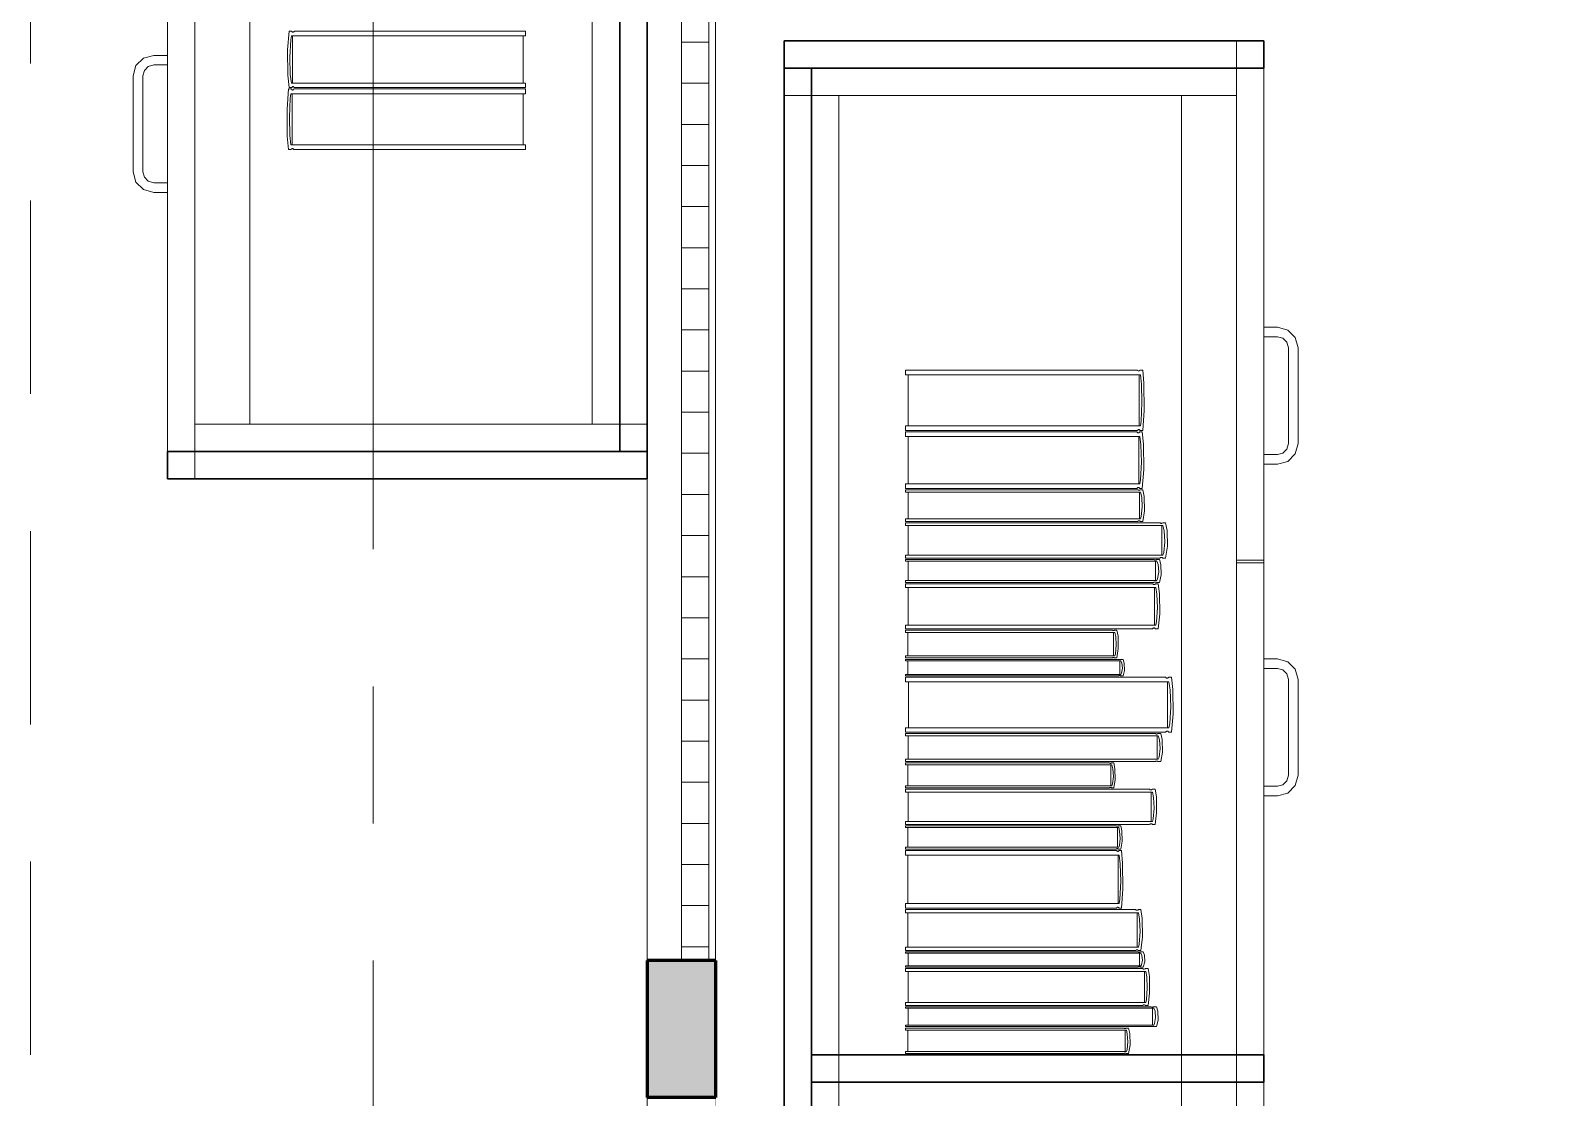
# Model space of a CAD drawing. Header units: inches. Extents: x -38 to 5698, y -33 to 92.
# Drawn here: x 129.57 to 130.682, y 12.25 to 13.029 of the extents above; entities that cross this region are included whole.
import ezdxf

# ---------------------------------------------------------------- set-up
doc = ezdxf.new("R2010")
doc.units = ezdxf.units.IN
doc.header["$MEASUREMENT"] = 0
doc.set_wipeout_variables(frame=1)
for name, pattern in [('Hidden Line', [0.195611, 0.141111, -0.0545]), ('Punto & Raya', [0.65, 0.5, -0.075, 0, -0.075]), ('Wipeout_Contour', [1, 0, -1])]:
    doc.linetypes.add(name, pattern=pattern)
for name, color, linetype in [('02 _ ARQ _ ALB _ Ejes Generales', 7, 'Continuous'), ('02 _ ARQ _ ZON _ Espacio.3D', 7, 'Continuous'), ('08 _ STR _ EXT _ 09 Vigas', 7, 'Continuous'), ('Acabado - Muros', 7, 'Continuous'), ('Interior - Mobiliario', 7, 'Continuous')]:
    doc.layers.add(name, color=color, linetype=linetype)

msp = doc.modelspace()

# ---------------------------------------------------------------- linework, layer by layer
at = {"layer": '02 _ ARQ _ ZON _ Espacio.3D', "color": 254, "linetype": 'Continuous', "lineweight": 0, "flags": 128}
msp.add_lwpolyline([(122.62, 8.1), (123.07, 8.1), (123.07, 7.7), (124.5795, 7.6999), (124.5795, 7.2), (129.37, 7.2), (129.37, 7.7), (129.57, 7.7), (129.57, 8.1), (130.07, 8.1), (130.07, 16.5), (129.57, 16.5), (129.57, 17.35), (129.37, 17.35), (123.27, 17.35), (123.07, 17.35), (123.07, 16.5), (122.62, 16.5)], close=True, dxfattribs=at)
msp.add_lwpolyline([(135.97, 17.35), (130.07, 17.35), (130.07, 16.9), (130.07, 7.7), (130.27, 7.7), (130.27, 7.2), (129.77, 7.2), (129.77, 3.7271), (130.6199, 3.7271), (130.6224, 4.6516), (130.7699, 4.6516), (130.7699, 4.2489), (135.8699, 4.2489)], dxfattribs=at)
at = {"layer": '08 _ STR _ EXT _ 09 Vigas', "color": 251, "linetype": 'Hidden Line', "lineweight": 13}
msp.add_line((129.57, 7.7), (129.57, 16.9), dxfattribs=at)
at = {"layer": 'Interior - Mobiliario', "color": 175, "linetype": 'Continuous', "lineweight": 13}
for p, q in [((129.69, 12.7214), (129.69, 14.1814)), ((130, 14.1814), (130, 12.7214)), ((129.69, 12.7414), (129.69, 14.1614)), ((129.73, 14.1614), (129.73, 12.7414)), ((129.98, 12.7414), (129.98, 14.1614)), ((129.7575, 13.0143), (129.7587, 13.028)), ((129.7587, 13.028), (129.7606, 13.028)), ((129.7604, 13.0247), (129.7599, 13.0216)), ((129.9313, 13.0247), (129.7604, 13.0247)), ((129.7606, 13.028), (129.7607, 13.0278)), ((129.7607, 13.0278), (129.7609, 13.0276)), ((129.7609, 13.0276), (129.7612, 13.0274)), ((129.7612, 13.0274), (129.7614, 13.0273)), ((129.7613, 12.9902), (129.7613, 13.0247)), ((129.7614, 13.0273), (129.7617, 13.0274)), ((129.7617, 13.0274), (129.7619, 13.0275)), ((129.7619, 13.0275), (129.7622, 13.0276)), ((129.7622, 13.0276), (129.7624, 13.0279)), ((129.7624, 13.0279), (129.7625, 13.028)), ((129.7625, 13.028), (129.9313, 13.028)), ((129.9296, 13.0247), (129.9296, 12.9902)), ((129.9313, 13.028), (129.9313, 13.0247)), ((129.7578, 12.9959), (129.7575, 13.0143)), ((129.7599, 13.0216), (129.7592, 13.009)), ((129.647, 13.0029), (129.645, 12.9954)), ((129.6525, 13.0084), (129.647, 13.0029)), ((129.66, 13.0104), (129.6525, 13.0084)), ((129.6531, 12.9994), (129.656, 13.0023)), ((129.656, 13.0023), (129.66, 13.0034)), ((129.67, 13.0104), (129.66, 13.0104)), ((129.66, 13.0034), (129.67, 13.0034)), ((129.67, 13.0034), (129.67, 13.0104)), ((129.7592, 13.009), (129.7596, 12.9963)), ((130.14, 13.0011), (130.45, 13.0011)), ((130.14, 11.5411), (130.14, 13.0011)), ((130.45, 13.0011), (130.45, 11.5411)), ((129.645, 12.9954), (129.645, 12.9254)), ((129.652, 12.9954), (129.6531, 12.9994)), ((129.652, 12.9254), (129.652, 12.9954)), ((129.7587, 12.9869), (129.7578, 12.9959)), ((129.7596, 12.9963), (129.7604, 12.9902)), ((129.7604, 12.9902), (129.9313, 12.9902)), ((129.9313, 12.9902), (129.9313, 12.9869)), ((129.7572, 12.9711), (129.7584, 12.9859)), ((129.7584, 12.9859), (129.7602, 12.9859)), ((129.7606, 12.9869), (129.7587, 12.9869)), ((129.7596, 12.979), (129.7589, 12.9654)), ((129.7601, 12.9823), (129.7596, 12.979)), ((129.9313, 12.9823), (129.7601, 12.9823)), ((129.7602, 12.9859), (129.7604, 12.9856)), ((129.7604, 12.9856), (129.7606, 12.9854)), ((129.7607, 12.987), (129.7606, 12.9869)), ((129.7606, 12.9854), (129.7608, 12.9852)), ((129.7609, 12.9873), (129.7607, 12.987)), ((129.7608, 12.9852), (129.7611, 12.9851)), ((129.7611, 12.9875), (129.7609, 12.9873)), ((129.761, 12.9452), (129.761, 12.9823)), ((129.7614, 12.9876), (129.7611, 12.9875)), ((129.7611, 12.9851), (129.7614, 12.9851)), ((129.7616, 12.9876), (129.7614, 12.9876)), ((129.7614, 12.9851), (129.7616, 12.9853)), ((129.7619, 12.9875), (129.7616, 12.9876)), ((129.7616, 12.9853), (129.7618, 12.9854)), ((129.7618, 12.9854), (129.7621, 12.9857)), ((129.7621, 12.9873), (129.7619, 12.9875)), ((129.7624, 12.9871), (129.7621, 12.9873)), ((129.7621, 12.9857), (129.7622, 12.9859)), ((129.7622, 12.9859), (129.9313, 12.9859)), ((129.7625, 12.9869), (129.7624, 12.9871)), ((129.9313, 12.9869), (129.7625, 12.9869)), ((129.9296, 12.9823), (129.9296, 12.9452)), ((129.9313, 12.9859), (129.9313, 12.9823)), ((130.16, 12.9811), (130.41, 12.9811)), ((130.41, 12.9811), (130.45, 12.9811)), ((129.7574, 12.9514), (129.7572, 12.9711)), ((129.7589, 12.9654), (129.7593, 12.9518)), ((129.7584, 12.9417), (129.7574, 12.9514)), ((129.7593, 12.9518), (129.7601, 12.9452)), ((129.7602, 12.9417), (129.7584, 12.9417)), ((129.7601, 12.9452), (129.9313, 12.9452)), ((129.7603, 12.9419), (129.7602, 12.9417)), ((129.7606, 12.9421), (129.7603, 12.9419)), ((129.7608, 12.9423), (129.7606, 12.9421)), ((129.761, 12.9424), (129.7608, 12.9423)), ((129.7613, 12.9424), (129.761, 12.9424)), ((129.7615, 12.9424), (129.7613, 12.9424)), ((129.7618, 12.9422), (129.7615, 12.9424)), ((129.762, 12.9419), (129.7618, 12.9422)), ((129.7622, 12.9417), (129.762, 12.9419)), ((129.9313, 12.9417), (129.7622, 12.9417)), ((129.9313, 12.9452), (129.9313, 12.9417)), ((129.645, 12.9254), (129.647, 12.9179)), ((129.6531, 12.9214), (129.652, 12.9254)), ((129.647, 12.9179), (129.6525, 12.9124)), ((129.6525, 12.9124), (129.66, 12.9104)), ((129.656, 12.9185), (129.6531, 12.9214)), ((129.66, 12.9174), (129.656, 12.9185)), ((129.67, 12.9174), (129.66, 12.9174)), ((129.67, 12.9104), (129.67, 12.9174)), ((129.66, 12.9104), (129.67, 12.9104)), ((130.48, 12.8121), (130.47, 12.8121)), ((130.47, 12.8121), (130.47, 12.8051)), ((130.4875, 12.81), (130.48, 12.8121)), ((130.47, 12.8051), (130.48, 12.8051)), ((130.48, 12.8051), (130.484, 12.804)), ((130.484, 12.804), (130.4869, 12.8011)), ((130.4869, 12.8011), (130.488, 12.7971)), ((130.493, 12.8046), (130.4875, 12.81)), ((130.495, 12.7971), (130.493, 12.8046)), ((130.488, 12.7971), (130.488, 12.7271)), ((130.495, 12.7271), (130.495, 12.7971)), ((130.2086, 12.7772), (130.2086, 12.7808)), ((130.2086, 12.7808), (130.3778, 12.7808)), ((130.3778, 12.7808), (130.3779, 12.7805)), ((130.3779, 12.7805), (130.3782, 12.7803)), ((130.3782, 12.7803), (130.3784, 12.7801)), ((130.3784, 12.7801), (130.3787, 12.78)), ((130.3787, 12.78), (130.3789, 12.7801)), ((130.3789, 12.7801), (130.3792, 12.7802)), ((130.3792, 12.7802), (130.3794, 12.7803)), ((130.3794, 12.7803), (130.3796, 12.7806)), ((130.3796, 12.7806), (130.3797, 12.7808)), ((130.3797, 12.7808), (130.3816, 12.7808)), ((130.3816, 12.7808), (130.3825, 12.7711)), ((130.3799, 12.7772), (130.2086, 12.7772)), ((130.2104, 12.7401), (130.2104, 12.7772)), ((130.379, 12.7772), (130.379, 12.7401)), ((130.3807, 12.7706), (130.3799, 12.7772)), ((130.3811, 12.757), (130.3807, 12.7706)), ((130.3825, 12.7711), (130.3828, 12.7513)), ((130.3804, 12.7435), (130.3811, 12.757)), ((130.3828, 12.7513), (130.3816, 12.7366)), ((129.73, 12.7414), (129.69, 12.7414)), ((129.98, 12.7414), (129.73, 12.7414)), ((130.2086, 12.7366), (130.2086, 12.7401)), ((130.2086, 12.7401), (130.3799, 12.7401)), ((130.3778, 12.7366), (130.2086, 12.7366)), ((130.2086, 12.7323), (130.2086, 12.7356)), ((130.2086, 12.7356), (130.3775, 12.7356)), ((130.3775, 12.7356), (130.3776, 12.7354)), ((130.3776, 12.7354), (130.3778, 12.7351)), ((130.3779, 12.7368), (130.3778, 12.7366)), ((130.3778, 12.7351), (130.3781, 12.735)), ((130.3781, 12.737), (130.3779, 12.7368)), ((130.3784, 12.7372), (130.3781, 12.737)), ((130.3781, 12.735), (130.3783, 12.7349)), ((130.3783, 12.7349), (130.3786, 12.7349)), ((130.3786, 12.7373), (130.3784, 12.7372)), ((130.3789, 12.7373), (130.3786, 12.7373)), ((130.3786, 12.7349), (130.3788, 12.735)), ((130.3788, 12.735), (130.3791, 12.7352)), ((130.3791, 12.7373), (130.3789, 12.7373)), ((130.3794, 12.7371), (130.3791, 12.7373)), ((130.3791, 12.7352), (130.3793, 12.7354)), ((130.3793, 12.7354), (130.3794, 12.7356)), ((130.3796, 12.7368), (130.3794, 12.7371)), ((130.3794, 12.7356), (130.3813, 12.7356)), ((130.3797, 12.7366), (130.3796, 12.7368)), ((130.3816, 12.7366), (130.3797, 12.7366)), ((130.3799, 12.7401), (130.3804, 12.7435)), ((130.3813, 12.7356), (130.3822, 12.7266)), ((130.3795, 12.7323), (130.2086, 12.7323)), ((130.2104, 12.6977), (130.2104, 12.7323)), ((130.3787, 12.7323), (130.3787, 12.6977)), ((130.3803, 12.7261), (130.3795, 12.7323)), ((130.3808, 12.7135), (130.3803, 12.7261)), ((130.3822, 12.7266), (130.3824, 12.7082)), ((130.4869, 12.7231), (130.484, 12.7201)), ((130.488, 12.7271), (130.4869, 12.7231)), ((130.493, 12.7196), (130.495, 12.7271)), ((130, 12.7214), (129.69, 12.7214)), ((130.38, 12.7009), (130.3808, 12.7135)), ((130.48, 12.7191), (130.47, 12.7191)), ((130.47, 12.7191), (130.47, 12.7121)), ((130.47, 12.7121), (130.48, 12.7121)), ((130.484, 12.7201), (130.48, 12.7191)), ((130.48, 12.7121), (130.4875, 12.7141)), ((130.4875, 12.7141), (130.493, 12.7196)), ((130.3795, 12.6977), (130.38, 12.7009)), ((130.3824, 12.7082), (130.3813, 12.6944)), ((130.2086, 12.6944), (130.2086, 12.6977)), ((130.2086, 12.6977), (130.3795, 12.6977)), ((130.3775, 12.6944), (130.2086, 12.6944)), ((130.2086, 12.6916), (130.2086, 12.6934)), ((130.2086, 12.6934), (130.378, 12.6934)), ((130.3801, 12.6916), (130.2086, 12.6916)), ((130.2104, 12.6722), (130.2104, 12.6916)), ((130.3776, 12.6946), (130.3775, 12.6944)), ((130.3778, 12.6948), (130.3776, 12.6946)), ((130.378, 12.695), (130.3778, 12.6948)), ((130.3783, 12.6951), (130.378, 12.695)), ((130.378, 12.6934), (130.3782, 12.6933)), ((130.3782, 12.6933), (130.3784, 12.6932)), ((130.3785, 12.6951), (130.3783, 12.6951)), ((130.3784, 12.6932), (130.3786, 12.6931)), ((130.3788, 12.6951), (130.3785, 12.6951)), ((130.3786, 12.6931), (130.3789, 12.6931)), ((130.379, 12.6949), (130.3788, 12.6951)), ((130.3789, 12.6931), (130.3792, 12.6931)), ((130.3792, 12.6947), (130.379, 12.6949)), ((130.3794, 12.6944), (130.3792, 12.6947)), ((130.3792, 12.6931), (130.3794, 12.6931)), ((130.3792, 12.6916), (130.3792, 12.6722)), ((130.3813, 12.6944), (130.3794, 12.6944)), ((130.3794, 12.6931), (130.3796, 12.6932)), ((130.3796, 12.6932), (130.3799, 12.6933)), ((130.3799, 12.6933), (130.38, 12.6934)), ((130.38, 12.6934), (130.3818, 12.6934)), ((130.3809, 12.6881), (130.3801, 12.6916)), ((130.3818, 12.6934), (130.3828, 12.6884)), ((130.3806, 12.6739), (130.3813, 12.681)), ((130.3813, 12.681), (130.3809, 12.6881)), ((130.3828, 12.6884), (130.383, 12.678)), ((130.2086, 12.6703), (130.2086, 12.6722)), ((130.2086, 12.6722), (130.3801, 12.6722)), ((130.378, 12.6703), (130.2086, 12.6703)), ((130.2086, 12.6673), (130.2086, 12.6693)), ((130.2086, 12.6693), (130.3942, 12.6693)), ((130.3964, 12.6673), (130.2086, 12.6673)), ((130.2105, 12.6457), (130.2105, 12.6673)), ((130.3781, 12.6704), (130.378, 12.6703)), ((130.3784, 12.6706), (130.3781, 12.6704)), ((130.3786, 12.6707), (130.3784, 12.6706)), ((130.3788, 12.6707), (130.3786, 12.6707)), ((130.3791, 12.6707), (130.3788, 12.6707)), ((130.3793, 12.6707), (130.3791, 12.6707)), ((130.3796, 12.6706), (130.3793, 12.6707)), ((130.3798, 12.6705), (130.3796, 12.6706)), ((130.38, 12.6703), (130.3798, 12.6705)), ((130.3818, 12.6703), (130.38, 12.6703)), ((130.3801, 12.6722), (130.3806, 12.6739)), ((130.383, 12.678), (130.3818, 12.6703)), ((130.3942, 12.6693), (130.3943, 12.6692)), ((130.3943, 12.6692), (130.3946, 12.6691)), ((130.3946, 12.6691), (130.3948, 12.669)), ((130.3948, 12.669), (130.3951, 12.6689)), ((130.3951, 12.6689), (130.3954, 12.6689)), ((130.3954, 12.6689), (130.3957, 12.669)), ((130.3955, 12.6673), (130.3955, 12.6457)), ((130.3957, 12.669), (130.3959, 12.6691)), ((130.3959, 12.6691), (130.3962, 12.6692)), ((130.3962, 12.6692), (130.3963, 12.6693)), ((130.3963, 12.6693), (130.3983, 12.6693)), ((130.3973, 12.6634), (130.3964, 12.6673)), ((130.3983, 12.6693), (130.3994, 12.6637)), ((130.3978, 12.6555), (130.3973, 12.6634)), ((130.3994, 12.6637), (130.3996, 12.6522)), ((130.2086, 12.6436), (130.2086, 12.6457)), ((130.2086, 12.6457), (130.3964, 12.6457)), ((130.3964, 12.6457), (130.397, 12.6476)), ((130.397, 12.6476), (130.3978, 12.6555)), ((130.3996, 12.6522), (130.3983, 12.6436)), ((130.3942, 12.6436), (130.2086, 12.6436)), ((130.2086, 12.6413), (130.2086, 12.6426)), ((130.2086, 12.6426), (130.3897, 12.6426)), ((130.3919, 12.6413), (130.2086, 12.6413)), ((130.2105, 12.6272), (130.2105, 12.6413)), ((130.3897, 12.6426), (130.3899, 12.6425)), ((130.3899, 12.6425), (130.3901, 12.6424)), ((130.3901, 12.6424), (130.3904, 12.6424)), ((130.3904, 12.6424), (130.3906, 12.6423)), ((130.3906, 12.6423), (130.3909, 12.6423)), ((130.3909, 12.6423), (130.3912, 12.6424)), ((130.391, 12.6413), (130.391, 12.6272)), ((130.3912, 12.6424), (130.3914, 12.6424)), ((130.3914, 12.6424), (130.3917, 12.6425)), ((130.3917, 12.6425), (130.3918, 12.6426)), ((130.3918, 12.6426), (130.3938, 12.6426)), ((130.3928, 12.6388), (130.3919, 12.6413)), ((130.3933, 12.6336), (130.3928, 12.6388)), ((130.3938, 12.6426), (130.3948, 12.6389)), ((130.3943, 12.6437), (130.3942, 12.6436)), ((130.3945, 12.6439), (130.3943, 12.6437)), ((130.3948, 12.644), (130.3945, 12.6439)), ((130.395, 12.644), (130.3948, 12.644)), ((130.3948, 12.6389), (130.395, 12.6314)), ((130.3953, 12.644), (130.395, 12.644)), ((130.3956, 12.644), (130.3953, 12.644)), ((130.3959, 12.6439), (130.3956, 12.644)), ((130.3961, 12.6437), (130.3959, 12.6439)), ((130.3963, 12.6436), (130.3961, 12.6437)), ((130.3983, 12.6436), (130.3963, 12.6436)), ((130.47, 12.6421), (130.45, 12.6421)), ((130.47, 12.6401), (130.45, 12.6401)), ((130.2086, 12.6258), (130.2086, 12.6272)), ((130.2086, 12.6272), (130.3919, 12.6272)), ((130.3897, 12.6258), (130.2086, 12.6258)), ((130.2086, 12.6222), (130.2086, 12.6248)), ((130.2086, 12.6248), (130.3889, 12.6248)), ((130.3889, 12.6248), (130.3891, 12.6247)), ((130.3891, 12.6247), (130.3893, 12.6245)), ((130.3893, 12.6245), (130.3896, 12.6244)), ((130.3896, 12.6244), (130.3898, 12.6243)), ((130.3898, 12.6259), (130.3897, 12.6258)), ((130.3901, 12.626), (130.3898, 12.6259)), ((130.3898, 12.6243), (130.3901, 12.6243)), ((130.3903, 12.6261), (130.3901, 12.626)), ((130.3901, 12.6243), (130.3904, 12.6244)), ((130.3906, 12.6261), (130.3903, 12.6261)), ((130.3904, 12.6244), (130.3906, 12.6245)), ((130.3909, 12.6261), (130.3906, 12.6261)), ((130.3906, 12.6245), (130.3909, 12.6247)), ((130.3911, 12.6261), (130.3909, 12.6261)), ((130.3909, 12.6247), (130.391, 12.6248)), ((130.391, 12.6248), (130.393, 12.6248)), ((130.3914, 12.626), (130.3911, 12.6261)), ((130.3916, 12.6259), (130.3914, 12.626)), ((130.3918, 12.6258), (130.3916, 12.6259)), ((130.3938, 12.6258), (130.3918, 12.6258)), ((130.3919, 12.6272), (130.3925, 12.6285)), ((130.3925, 12.6285), (130.3933, 12.6336)), ((130.393, 12.6248), (130.394, 12.6176)), ((130.395, 12.6314), (130.3938, 12.6258)), ((130.3911, 12.6222), (130.2086, 12.6222)), ((130.2105, 12.5947), (130.2105, 12.6222)), ((130.3902, 12.6222), (130.3902, 12.5947)), ((130.392, 12.6173), (130.3911, 12.6222)), ((130.3924, 12.6072), (130.392, 12.6173)), ((130.394, 12.6176), (130.3942, 12.603)), ((130.3917, 12.5972), (130.3924, 12.6072)), ((130.3942, 12.603), (130.393, 12.592)), ((130.2086, 12.592), (130.2086, 12.5947)), ((130.2086, 12.5947), (130.3911, 12.5947)), ((130.3889, 12.592), (130.2086, 12.592)), ((130.2086, 12.5894), (130.2086, 12.591)), ((130.2086, 12.591), (130.3594, 12.591)), ((130.3612, 12.5894), (130.2086, 12.5894)), ((130.2102, 12.5723), (130.2102, 12.5894)), ((130.3594, 12.591), (130.3595, 12.5909)), ((130.3595, 12.5909), (130.3597, 12.5908)), ((130.3597, 12.5908), (130.3599, 12.5907)), ((130.3599, 12.5907), (130.3601, 12.5907)), ((130.3601, 12.5907), (130.3604, 12.5907)), ((130.3604, 12.5907), (130.3606, 12.5908)), ((130.3604, 12.5894), (130.3604, 12.5723)), ((130.3606, 12.5908), (130.3608, 12.5908)), ((130.3608, 12.5908), (130.361, 12.591)), ((130.361, 12.591), (130.3611, 12.591)), ((130.3611, 12.591), (130.3627, 12.591)), ((130.3619, 12.5864), (130.3612, 12.5894)), ((130.3627, 12.591), (130.3636, 12.5866)), ((130.389, 12.5922), (130.3889, 12.592)), ((130.3893, 12.5924), (130.389, 12.5922)), ((130.3895, 12.5925), (130.3893, 12.5924)), ((130.3898, 12.5926), (130.3895, 12.5925)), ((130.3901, 12.5926), (130.3898, 12.5926)), ((130.3903, 12.5925), (130.3901, 12.5926)), ((130.3906, 12.5924), (130.3903, 12.5925)), ((130.3908, 12.5922), (130.3906, 12.5924)), ((130.391, 12.592), (130.3908, 12.5922)), ((130.393, 12.592), (130.391, 12.592)), ((130.3911, 12.5947), (130.3917, 12.5972)), ((130.3617, 12.5738), (130.3623, 12.5801)), ((130.3623, 12.5801), (130.3619, 12.5864)), ((130.3636, 12.5866), (130.3638, 12.5775)), ((130.2086, 12.5707), (130.2086, 12.5723)), ((130.2086, 12.5723), (130.3612, 12.5723)), ((130.3594, 12.5707), (130.2086, 12.5707)), ((130.2086, 12.5687), (130.2086, 12.5697)), ((130.2086, 12.5697), (130.3638, 12.5697)), ((130.3657, 12.5687), (130.2086, 12.5687)), ((130.2102, 12.5586), (130.2102, 12.5687)), ((130.3595, 12.5707), (130.3594, 12.5707)), ((130.3596, 12.5709), (130.3595, 12.5707)), ((130.3599, 12.571), (130.3596, 12.5709)), ((130.3601, 12.571), (130.3599, 12.571)), ((130.3603, 12.571), (130.3601, 12.571)), ((130.3605, 12.571), (130.3603, 12.571)), ((130.3607, 12.5709), (130.3605, 12.571)), ((130.3609, 12.5708), (130.3607, 12.5709)), ((130.3611, 12.5707), (130.3609, 12.5708)), ((130.3627, 12.5707), (130.3611, 12.5707)), ((130.3612, 12.5723), (130.3617, 12.5738)), ((130.3638, 12.5775), (130.3627, 12.5707)), ((130.3638, 12.5697), (130.3639, 12.5696)), ((130.3639, 12.5696), (130.3641, 12.5695)), ((130.3641, 12.5695), (130.3643, 12.5695)), ((130.3643, 12.5695), (130.3646, 12.5695)), ((130.3646, 12.5695), (130.3648, 12.5695)), ((130.3648, 12.5695), (130.365, 12.5695)), ((130.3649, 12.5687), (130.3649, 12.5586)), ((130.365, 12.5695), (130.3652, 12.5695)), ((130.3652, 12.5695), (130.3654, 12.5696)), ((130.3654, 12.5696), (130.3655, 12.5697)), ((130.3655, 12.5697), (130.3673, 12.5697)), ((130.3664, 12.5669), (130.3657, 12.5687)), ((130.3673, 12.5697), (130.3681, 12.567)), ((130.47, 12.5701), (130.48, 12.5701)), ((130.47, 12.5631), (130.47, 12.5701)), ((130.48, 12.5701), (130.4875, 12.568)), ((130.4875, 12.568), (130.493, 12.5626)), ((130.2086, 12.5576), (130.2086, 12.5586)), ((130.2086, 12.5586), (130.3657, 12.5586)), ((130.3638, 12.5576), (130.2086, 12.5576)), ((130.2086, 12.5534), (130.2086, 12.5566)), ((130.2086, 12.5566), (130.3984, 12.5566)), ((130.3639, 12.5577), (130.3638, 12.5576)), ((130.3641, 12.5577), (130.3639, 12.5577)), ((130.3643, 12.5578), (130.3641, 12.5577)), ((130.3645, 12.5578), (130.3643, 12.5578)), ((130.3647, 12.5578), (130.3645, 12.5578)), ((130.365, 12.5578), (130.3647, 12.5578)), ((130.3652, 12.5578), (130.365, 12.5578)), ((130.3654, 12.5577), (130.3652, 12.5578)), ((130.3655, 12.5576), (130.3654, 12.5577)), ((130.3673, 12.5576), (130.3655, 12.5576)), ((130.3657, 12.5586), (130.3661, 12.5595)), ((130.3661, 12.5595), (130.3668, 12.5632)), ((130.3668, 12.5632), (130.3664, 12.5669)), ((130.3683, 12.5616), (130.3673, 12.5576)), ((130.3681, 12.567), (130.3683, 12.5616)), ((130.3984, 12.5566), (130.3985, 12.5564)), ((130.3985, 12.5564), (130.3988, 12.5562)), ((130.3988, 12.5562), (130.3991, 12.556)), ((130.3996, 12.556), (130.3999, 12.5561)), ((130.3999, 12.5561), (130.4002, 12.5562)), ((130.4002, 12.5562), (130.4004, 12.5565)), ((130.4004, 12.5565), (130.4005, 12.5566)), ((130.4005, 12.5566), (130.4026, 12.5566)), ((130.4026, 12.5566), (130.4037, 12.5478)), ((130.48, 12.5631), (130.47, 12.5631)), ((130.484, 12.562), (130.48, 12.5631)), ((130.4869, 12.5591), (130.484, 12.562)), ((130.488, 12.5551), (130.4869, 12.5591)), ((130.493, 12.5626), (130.495, 12.5551)), ((130.4007, 12.5534), (130.2086, 12.5534)), ((130.2106, 12.5198), (130.2106, 12.5534)), ((130.3991, 12.556), (130.3993, 12.556)), ((130.3993, 12.556), (130.3996, 12.556)), ((130.3997, 12.5534), (130.3997, 12.5198)), ((130.4016, 12.5474), (130.4007, 12.5534)), ((130.4021, 12.5351), (130.4016, 12.5474)), ((130.4037, 12.5478), (130.4039, 12.5299)), ((130.488, 12.4851), (130.488, 12.5551)), ((130.495, 12.5551), (130.495, 12.4851)), ((130.4013, 12.5228), (130.4021, 12.5351)), ((130.4007, 12.5198), (130.4013, 12.5228)), ((130.4039, 12.5299), (130.4026, 12.5166)), ((130.2086, 12.5166), (130.2086, 12.5198)), ((130.2086, 12.5198), (130.4007, 12.5198)), ((130.3984, 12.5166), (130.2086, 12.5166)), ((130.2086, 12.5139), (130.2086, 12.5156)), ((130.2086, 12.5156), (130.3908, 12.5156)), ((130.393, 12.5139), (130.2086, 12.5139)), ((130.2105, 12.4968), (130.2105, 12.5139)), ((130.3908, 12.5156), (130.3909, 12.5155)), ((130.3909, 12.5155), (130.3912, 12.5153)), ((130.3912, 12.5153), (130.3914, 12.5153)), ((130.3914, 12.5153), (130.3917, 12.5152)), ((130.3917, 12.5152), (130.392, 12.5152)), ((130.392, 12.5152), (130.3923, 12.5153)), ((130.3921, 12.5139), (130.3921, 12.4968)), ((130.3923, 12.5153), (130.3925, 12.5154)), ((130.3925, 12.5154), (130.3927, 12.5155)), ((130.3927, 12.5155), (130.3928, 12.5156)), ((130.3928, 12.5156), (130.3949, 12.5156)), ((130.3939, 12.5109), (130.393, 12.5139)), ((130.3949, 12.5156), (130.3959, 12.5111)), ((130.3985, 12.5167), (130.3984, 12.5166)), ((130.3987, 12.517), (130.3985, 12.5167)), ((130.399, 12.5171), (130.3987, 12.517)), ((130.3993, 12.5172), (130.399, 12.5171)), ((130.3996, 12.5172), (130.3993, 12.5172)), ((130.3999, 12.5172), (130.3996, 12.5172)), ((130.4001, 12.517), (130.3999, 12.5172)), ((130.4004, 12.5168), (130.4001, 12.517)), ((130.4005, 12.5166), (130.4004, 12.5168)), ((130.4026, 12.5166), (130.4005, 12.5166)), ((130.3936, 12.4983), (130.3943, 12.5046)), ((130.3943, 12.5046), (130.3939, 12.5109)), ((130.3961, 12.5019), (130.3949, 12.4951)), ((130.3959, 12.5111), (130.3961, 12.5019)), ((130.2086, 12.4951), (130.2086, 12.4968)), ((130.2086, 12.4968), (130.393, 12.4968)), ((130.3908, 12.4951), (130.2086, 12.4951)), ((130.2086, 12.4927), (130.2086, 12.4941)), ((130.2086, 12.4941), (130.3573, 12.4941)), ((130.3591, 12.4927), (130.2086, 12.4927)), ((130.2102, 12.4774), (130.2102, 12.4927)), ((130.3573, 12.4941), (130.3574, 12.494)), ((130.3574, 12.494), (130.3576, 12.4939)), ((130.3576, 12.4939), (130.3578, 12.4939)), ((130.3578, 12.4939), (130.358, 12.4938)), ((130.358, 12.4938), (130.3582, 12.4938)), ((130.3582, 12.4938), (130.3584, 12.4939)), ((130.3583, 12.4927), (130.3583, 12.4774)), ((130.3584, 12.4939), (130.3587, 12.4939)), ((130.3587, 12.4939), (130.3588, 12.4941)), ((130.3588, 12.4941), (130.3589, 12.4941)), ((130.3589, 12.4941), (130.3606, 12.4941)), ((130.3598, 12.4899), (130.3591, 12.4927)), ((130.3602, 12.4843), (130.3598, 12.4899)), ((130.3606, 12.4941), (130.3614, 12.4901)), ((130.3614, 12.4901), (130.3616, 12.482)), ((130.3909, 12.4952), (130.3908, 12.4951)), ((130.3911, 12.4953), (130.3909, 12.4952)), ((130.3914, 12.4954), (130.3911, 12.4953)), ((130.3916, 12.4955), (130.3914, 12.4954)), ((130.3919, 12.4955), (130.3916, 12.4955)), ((130.3922, 12.4954), (130.3919, 12.4955)), ((130.3925, 12.4953), (130.3922, 12.4954)), ((130.3927, 12.4952), (130.3925, 12.4953)), ((130.3928, 12.4951), (130.3927, 12.4952)), ((130.3949, 12.4951), (130.3928, 12.4951)), ((130.393, 12.4968), (130.3936, 12.4983)), ((130.3591, 12.4774), (130.3595, 12.4788)), ((130.3595, 12.4788), (130.3602, 12.4843)), ((130.3616, 12.482), (130.3606, 12.4759)), ((130.484, 12.4781), (130.4869, 12.4811)), ((130.4869, 12.4811), (130.488, 12.4851)), ((130.495, 12.4851), (130.493, 12.4776)), ((130.2086, 12.4759), (130.2086, 12.4774)), ((130.2086, 12.4774), (130.3591, 12.4774)), ((130.3573, 12.4759), (130.2086, 12.4759)), ((130.2086, 12.4729), (130.2086, 12.4749)), ((130.2086, 12.4749), (130.3866, 12.4749)), ((130.3888, 12.4729), (130.2086, 12.4729)), ((130.2105, 12.4513), (130.2105, 12.4729)), ((130.3575, 12.4761), (130.3573, 12.476)), ((130.3573, 12.476), (130.3573, 12.4759)), ((130.3577, 12.4762), (130.3575, 12.4761)), ((130.358, 12.4762), (130.3577, 12.4762)), ((130.3582, 12.4762), (130.358, 12.4762)), ((130.3584, 12.4762), (130.3582, 12.4762)), ((130.3586, 12.4761), (130.3584, 12.4762)), ((130.3588, 12.476), (130.3586, 12.4761)), ((130.3589, 12.4759), (130.3588, 12.476)), ((130.3606, 12.4759), (130.3589, 12.4759)), ((130.3866, 12.4749), (130.3868, 12.4748)), ((130.3868, 12.4748), (130.387, 12.4746)), ((130.387, 12.4746), (130.3873, 12.4745)), ((130.3873, 12.4745), (130.3875, 12.4745)), ((130.3875, 12.4745), (130.3878, 12.4745)), ((130.3878, 12.4745), (130.3881, 12.4746)), ((130.3879, 12.4729), (130.3879, 12.4513)), ((130.3881, 12.4746), (130.3883, 12.4747)), ((130.3883, 12.4747), (130.3885, 12.4748)), ((130.3885, 12.4748), (130.3886, 12.4749)), ((130.3886, 12.4749), (130.3906, 12.4749)), ((130.3896, 12.469), (130.3888, 12.4729)), ((130.3901, 12.4611), (130.3896, 12.469)), ((130.3906, 12.4749), (130.3916, 12.4693)), ((130.3916, 12.4693), (130.3918, 12.4578)), ((130.47, 12.4771), (130.48, 12.4771)), ((130.47, 12.4701), (130.47, 12.4771)), ((130.48, 12.4701), (130.47, 12.4701)), ((130.48, 12.4771), (130.484, 12.4781)), ((130.4875, 12.4721), (130.48, 12.4701)), ((130.493, 12.4776), (130.4875, 12.4721)), ((130.3893, 12.4533), (130.3901, 12.4611)), ((130.3918, 12.4578), (130.3906, 12.4493)), ((130.2086, 12.4493), (130.2086, 12.4513)), ((130.2086, 12.4513), (130.3888, 12.4513)), ((130.3866, 12.4493), (130.2086, 12.4493)), ((130.2086, 12.4469), (130.2086, 12.4483)), ((130.2086, 12.4483), (130.3622, 12.4483)), ((130.3641, 12.4469), (130.2086, 12.4469)), ((130.2102, 12.4327), (130.2102, 12.4469)), ((130.3622, 12.4483), (130.3624, 12.4482)), ((130.3624, 12.4482), (130.3626, 12.4481)), ((130.3626, 12.4481), (130.3628, 12.448)), ((130.3628, 12.448), (130.363, 12.448)), ((130.363, 12.448), (130.3633, 12.448)), ((130.3633, 12.448), (130.3635, 12.448)), ((130.3633, 12.4469), (130.3633, 12.4327)), ((130.3635, 12.448), (130.3637, 12.4481)), ((130.3637, 12.4481), (130.3639, 12.4482)), ((130.3639, 12.4482), (130.364, 12.4483)), ((130.364, 12.4483), (130.3657, 12.4483)), ((130.3648, 12.4444), (130.3641, 12.4469)), ((130.3657, 12.4483), (130.3665, 12.4445)), ((130.3867, 12.4494), (130.3866, 12.4493)), ((130.387, 12.4495), (130.3867, 12.4494)), ((130.3872, 12.4496), (130.387, 12.4495)), ((130.3875, 12.4497), (130.3872, 12.4496)), ((130.3877, 12.4497), (130.3875, 12.4497)), ((130.388, 12.4497), (130.3877, 12.4497)), ((130.3883, 12.4496), (130.388, 12.4497)), ((130.3885, 12.4494), (130.3883, 12.4496)), ((130.3886, 12.4493), (130.3885, 12.4494)), ((130.3906, 12.4493), (130.3886, 12.4493)), ((130.3888, 12.4513), (130.3893, 12.4533)), ((130.3641, 12.4327), (130.3646, 12.4339)), ((130.3646, 12.4339), (130.3652, 12.4391)), ((130.3652, 12.4391), (130.3648, 12.4444)), ((130.3667, 12.437), (130.3657, 12.4313)), ((130.3665, 12.4445), (130.3667, 12.437)), ((130.2086, 12.4313), (130.2086, 12.4327)), ((130.2086, 12.4327), (130.3641, 12.4327)), ((130.3622, 12.4313), (130.2086, 12.4313)), ((130.2086, 12.4269), (130.2086, 12.4303)), ((130.2086, 12.4303), (130.3626, 12.4303)), ((130.3645, 12.4269), (130.2086, 12.4269)), ((130.2102, 12.3915), (130.2102, 12.4269)), ((130.3623, 12.4314), (130.3622, 12.4313)), ((130.3625, 12.4315), (130.3623, 12.4314)), ((130.3627, 12.4315), (130.3625, 12.4315)), ((130.3626, 12.4303), (130.3627, 12.4301)), ((130.363, 12.4316), (130.3627, 12.4315)), ((130.3627, 12.4301), (130.3629, 12.4298)), ((130.3629, 12.4298), (130.3632, 12.4297)), ((130.3632, 12.4316), (130.363, 12.4316)), ((130.3634, 12.4315), (130.3632, 12.4316)), ((130.3632, 12.4297), (130.3634, 12.4296)), ((130.3636, 12.4315), (130.3634, 12.4315)), ((130.3634, 12.4296), (130.3636, 12.4296)), ((130.3638, 12.4314), (130.3636, 12.4315)), ((130.3636, 12.4296), (130.3639, 12.4297)), ((130.3637, 12.4269), (130.3637, 12.3915)), ((130.364, 12.4313), (130.3638, 12.4314)), ((130.3639, 12.4297), (130.3641, 12.4299)), ((130.3657, 12.4313), (130.364, 12.4313)), ((130.3641, 12.4299), (130.3643, 12.4301)), ((130.3643, 12.4301), (130.3644, 12.4303)), ((130.3644, 12.4303), (130.3661, 12.4303)), ((130.3652, 12.4206), (130.3645, 12.4269)), ((130.3661, 12.4303), (130.3669, 12.421)), ((130.3656, 12.4076), (130.3652, 12.4206)), ((130.3669, 12.421), (130.3671, 12.4022)), ((130.365, 12.3947), (130.3656, 12.4076)), ((130.3671, 12.4022), (130.3661, 12.3881)), ((130.2086, 12.3881), (130.2086, 12.3915)), ((130.2086, 12.3915), (130.3645, 12.3915)), ((130.3645, 12.3915), (130.365, 12.3947)), ((130.3626, 12.3881), (130.2086, 12.3881)), ((130.2086, 12.3847), (130.2086, 12.3871)), ((130.2086, 12.3871), (130.3765, 12.3871)), ((130.3785, 12.3847), (130.2086, 12.3847)), ((130.2103, 12.3597), (130.2103, 12.3847)), ((130.3627, 12.3883), (130.3626, 12.3881)), ((130.3629, 12.3885), (130.3627, 12.3883)), ((130.3631, 12.3887), (130.3629, 12.3885)), ((130.3633, 12.3888), (130.3631, 12.3887)), ((130.3636, 12.3888), (130.3633, 12.3888)), ((130.3638, 12.3887), (130.3636, 12.3888)), ((130.364, 12.3886), (130.3638, 12.3887)), ((130.3642, 12.3883), (130.364, 12.3886)), ((130.3644, 12.3881), (130.3642, 12.3883)), ((130.3661, 12.3881), (130.3644, 12.3881)), ((130.3765, 12.3871), (130.3766, 12.3869)), ((130.3766, 12.3869), (130.3768, 12.3868)), ((130.3768, 12.3868), (130.3771, 12.3867)), ((130.3771, 12.3867), (130.3773, 12.3866)), ((130.3773, 12.3866), (130.3776, 12.3866)), ((130.3776, 12.3866), (130.3778, 12.3867)), ((130.3777, 12.3847), (130.3777, 12.3597)), ((130.3778, 12.3867), (130.3781, 12.3868)), ((130.3781, 12.3868), (130.3783, 12.387)), ((130.3783, 12.387), (130.3784, 12.3871)), ((130.3784, 12.3871), (130.3802, 12.3871)), ((130.3793, 12.3802), (130.3785, 12.3847)), ((130.3797, 12.3711), (130.3793, 12.3802)), ((130.3802, 12.3871), (130.3812, 12.3806)), ((130.3812, 12.3806), (130.3814, 12.3672)), ((130.379, 12.3619), (130.3797, 12.3711)), ((130.3814, 12.3672), (130.3802, 12.3573)), ((130.2086, 12.3573), (130.2086, 12.3597)), ((130.2086, 12.3597), (130.3785, 12.3597)), ((130.3765, 12.3573), (130.2086, 12.3573)), ((130.2086, 12.3554), (130.2086, 12.3563)), ((130.2086, 12.3563), (130.3781, 12.3563)), ((130.3766, 12.3574), (130.3765, 12.3573)), ((130.3768, 12.3576), (130.3766, 12.3574)), ((130.377, 12.3577), (130.3768, 12.3576)), ((130.3773, 12.3578), (130.377, 12.3577)), ((130.3775, 12.3578), (130.3773, 12.3578)), ((130.3778, 12.3577), (130.3775, 12.3578)), ((130.378, 12.3576), (130.3778, 12.3577)), ((130.3782, 12.3574), (130.378, 12.3576)), ((130.3781, 12.3563), (130.3782, 12.3562)), ((130.3784, 12.3573), (130.3782, 12.3574)), ((130.3782, 12.3562), (130.3785, 12.3561)), ((130.3802, 12.3573), (130.3784, 12.3573)), ((130.3785, 12.3597), (130.379, 12.3619)), ((130.3785, 12.3561), (130.3787, 12.3561)), ((130.3787, 12.3561), (130.379, 12.3561)), ((130.379, 12.3561), (130.3792, 12.3561)), ((130.3792, 12.3561), (130.3795, 12.3561)), ((130.3795, 12.3561), (130.3797, 12.3562)), ((130.3797, 12.3562), (130.3799, 12.3562)), ((130.3799, 12.3562), (130.38, 12.3563)), ((130.38, 12.3563), (130.3819, 12.3563)), ((130.3819, 12.3563), (130.3829, 12.3538)), ((130.3802, 12.3554), (130.2086, 12.3554)), ((130.2086, 12.3451), (130.2086, 12.346)), ((130.2086, 12.346), (130.3802, 12.346)), ((130.3781, 12.3451), (130.2086, 12.3451)), ((130.2104, 12.346), (130.2104, 12.3554)), ((130.3782, 12.3452), (130.3781, 12.3451)), ((130.3784, 12.3453), (130.3782, 12.3452)), ((130.3787, 12.3453), (130.3784, 12.3453)), ((130.3789, 12.3453), (130.3787, 12.3453)), ((130.3792, 12.3453), (130.3789, 12.3453)), ((130.3794, 12.3453), (130.3792, 12.3453)), ((130.3793, 12.3554), (130.3793, 12.346)), ((130.3797, 12.3453), (130.3794, 12.3453)), ((130.3799, 12.3452), (130.3797, 12.3453)), ((130.38, 12.3451), (130.3799, 12.3452)), ((130.3819, 12.3451), (130.38, 12.3451)), ((130.381, 12.3537), (130.3802, 12.3554)), ((130.3802, 12.346), (130.3807, 12.3469)), ((130.3807, 12.3469), (130.3814, 12.3503)), ((130.3814, 12.3503), (130.381, 12.3537)), ((130.3831, 12.3489), (130.3819, 12.3451)), ((130.3829, 12.3538), (130.3831, 12.3489)), ((130.2086, 12.342), (130.2086, 12.3441)), ((130.2086, 12.3441), (130.3817, 12.3441)), ((130.3838, 12.342), (130.2086, 12.342)), ((130.2104, 12.342), (130.3829, 12.342)), ((130.2104, 12.3194), (130.2104, 12.342)), ((130.3817, 12.3441), (130.3818, 12.344)), ((130.3818, 12.344), (130.382, 12.3439)), ((130.382, 12.3439), (130.3823, 12.3437)), ((130.3823, 12.3437), (130.3825, 12.3437)), ((130.3825, 12.3437), (130.3828, 12.3437)), ((130.3828, 12.3437), (130.3831, 12.3438)), ((130.3829, 12.342), (130.3829, 12.3194)), ((130.3831, 12.3438), (130.3833, 12.3439)), ((130.3833, 12.3439), (130.3835, 12.344)), ((130.3835, 12.344), (130.3836, 12.3441)), ((130.3836, 12.3441), (130.3856, 12.3441)), ((130.3846, 12.338), (130.3838, 12.342)), ((130.385, 12.3297), (130.3846, 12.338)), ((130.3856, 12.3441), (130.3865, 12.3382)), ((130.3865, 12.3382), (130.3867, 12.3262)), ((130.3843, 12.3214), (130.385, 12.3297)), ((130.3867, 12.3262), (130.3856, 12.3172)), ((130.2086, 12.3172), (130.2086, 12.3194)), ((130.2086, 12.3194), (130.3838, 12.3194)), ((130.3817, 12.3172), (130.2086, 12.3172)), ((130.2086, 12.3151), (130.2086, 12.3162)), ((130.2086, 12.3162), (130.3875, 12.3162)), ((130.3897, 12.3151), (130.2086, 12.3151)), ((130.3829, 12.3194), (130.2104, 12.3194)), ((130.2105, 12.3029), (130.2105, 12.3151)), ((130.3818, 12.3173), (130.3817, 12.3172)), ((130.382, 12.3175), (130.3818, 12.3173)), ((130.3822, 12.3176), (130.382, 12.3175)), ((130.3825, 12.3177), (130.3822, 12.3176)), ((130.3828, 12.3177), (130.3825, 12.3177)), ((130.383, 12.3176), (130.3828, 12.3177)), ((130.3833, 12.3175), (130.383, 12.3176)), ((130.3835, 12.3174), (130.3833, 12.3175)), ((130.3836, 12.3172), (130.3835, 12.3174)), ((130.3856, 12.3172), (130.3836, 12.3172)), ((130.3838, 12.3194), (130.3843, 12.3214)), ((130.3875, 12.3162), (130.3877, 12.3161)), ((130.3877, 12.3161), (130.3879, 12.3161)), ((130.3879, 12.3161), (130.3882, 12.316)), ((130.3882, 12.316), (130.3885, 12.316)), ((130.3885, 12.316), (130.3887, 12.316)), ((130.3887, 12.316), (130.389, 12.316)), ((130.3888, 12.3151), (130.3888, 12.3029)), ((130.389, 12.316), (130.3892, 12.3161)), ((130.3892, 12.3161), (130.3895, 12.3162)), ((130.3895, 12.3162), (130.3896, 12.3162)), ((130.3896, 12.3162), (130.3916, 12.3162)), ((130.3906, 12.3129), (130.3897, 12.3151)), ((130.391, 12.3084), (130.3906, 12.3129)), ((130.3916, 12.3162), (130.3926, 12.313)), ((130.3926, 12.313), (130.3928, 12.3065)), ((130.2086, 12.3017), (130.2086, 12.3029)), ((130.2086, 12.3029), (130.3897, 12.3029)), ((130.3875, 12.3017), (130.2086, 12.3017)), ((130.2086, 12.2992), (130.2086, 12.3007)), ((130.2086, 12.3007), (130.3677, 12.3007)), ((130.3677, 12.3007), (130.3679, 12.3006)), ((130.3679, 12.3006), (130.3681, 12.3005)), ((130.3681, 12.3005), (130.3683, 12.3004)), ((130.3683, 12.3004), (130.3686, 12.3004)), ((130.3686, 12.3004), (130.3688, 12.3004)), ((130.3688, 12.3004), (130.369, 12.3004)), ((130.369, 12.3004), (130.3692, 12.3005)), ((130.3692, 12.3005), (130.3695, 12.3006)), ((130.3695, 12.3006), (130.3695, 12.3007)), ((130.3695, 12.3007), (130.3713, 12.3007)), ((130.3713, 12.3007), (130.3722, 12.2966)), ((130.3876, 12.3018), (130.3875, 12.3017)), ((130.3879, 12.3018), (130.3876, 12.3018)), ((130.3881, 12.3019), (130.3879, 12.3018)), ((130.3884, 12.3019), (130.3881, 12.3019)), ((130.3887, 12.3019), (130.3884, 12.3019)), ((130.3889, 12.3019), (130.3887, 12.3019)), ((130.3892, 12.3019), (130.3889, 12.3019)), ((130.3894, 12.3018), (130.3892, 12.3019)), ((130.3896, 12.3017), (130.3894, 12.3018)), ((130.3916, 12.3017), (130.3896, 12.3017)), ((130.3897, 12.3029), (130.3903, 12.304)), ((130.3903, 12.304), (130.391, 12.3084)), ((130.3928, 12.3065), (130.3916, 12.3017)), ((130.3697, 12.2992), (130.2086, 12.2992)), ((130.3704, 12.2964), (130.3697, 12.2992)), ((130.3708, 12.2907), (130.3704, 12.2964)), ((130.3722, 12.2966), (130.3724, 12.2883))]:
    msp.add_line(p, q, dxfattribs=at)

# ---------------------------------------------------------------- next in the draw order: wipeouts: each hides what was drawn before it
at = {"color": 254, "linetype": 'Wipeout_Contour', "lineweight": 0, "ltscale": 5050.62607}
msp.add_wipeout([(130.02, 14.5), (130.02, 12.35), (130.07, 12.35), (130.07, 14.4835), (130.037, 14.4835), (130.037, 14.5)], dxfattribs=at).dxf.layer = 'Acabado - Muros'
at = {"color": 254, "linetype": 'Wipeout_Contour', "lineweight": 0, "ltscale": 5050.338175}
msp.add_wipeout([(130.02, 12.25), (130.02, 10.1), (130.037, 10.1), (130.037, 10.1165), (130.07, 10.1165), (130.07, 12.25)], dxfattribs=at).dxf.layer = 'Acabado - Muros'
at = {"color": 254, "linetype": 'Wipeout_Contour', "lineweight": 0, "ltscale": 3367.814237}
msp.add_wipeout([(130.47, 12.2811), (130.14, 12.2811), (130.14, 12.2611), (130.47, 12.2611)], dxfattribs=at).dxf.layer = 'Interior - Mobiliario'

# ---------------------------------------------------------------- next in the draw order: linework, layer by layer
at = {"layer": 'Acabado - Muros', "color": 7, "linetype": 'Continuous', "lineweight": 60}
for p in [(130.02, 12.35), (130.07, 12.25)]:
    msp.add_line(p, (130.02, 12.25), dxfattribs=at)
at = {"layer": 'Acabado - Muros', "color": 251, "linetype": 'Continuous', "lineweight": 13, "flags": 128}
for points in [[(130.02, 16.4), (130.02, 14.5), (130.02, 12.35)], [(130.07, 14.4835), (130.07, 12.35)], [(130.02, 12.25), (130.02, 10.1), (130.02, 8.2)]]:
    msp.add_lwpolyline(points, dxfattribs=at)
at = {"layer": 'Interior - Mobiliario', "color": 175, "linetype": 'Continuous', "lineweight": 13}
for p, q in [((130.16, 12.9811), (130.16, 11.5611)), ((130.41, 11.5611), (130.41, 12.9811)), ((130.45, 12.9811), (130.45, 11.5611)), ((130.45, 12.2811), (130.45, 12.6401)), ((130.47, 12.2811), (130.47, 12.6401)), ((130.2103, 12.2835), (130.2103, 12.2992)), ((130.3689, 12.2992), (130.3689, 12.2835)), ((130.3702, 12.285), (130.3708, 12.2907)), ((130.14, 12.2811), (130.47, 12.2811)), ((130.14, 12.2611), (130.14, 12.2811)), ((130.2086, 12.2821), (130.2086, 12.2835)), ((130.2086, 12.2835), (130.3697, 12.2835)), ((130.3677, 12.2821), (130.2086, 12.2821)), ((130.3678, 12.2821), (130.3677, 12.2821)), ((130.368, 12.2822), (130.3678, 12.2821)), ((130.3683, 12.2823), (130.368, 12.2822)), ((130.3685, 12.2824), (130.3683, 12.2823)), ((130.3687, 12.2824), (130.3685, 12.2824)), ((130.369, 12.2823), (130.3687, 12.2824)), ((130.3692, 12.2823), (130.369, 12.2823)), ((130.3694, 12.2822), (130.3692, 12.2823)), ((130.3695, 12.2821), (130.3694, 12.2822)), ((130.3713, 12.2821), (130.3695, 12.2821)), ((130.3697, 12.2835), (130.3702, 12.285)), ((130.3724, 12.2883), (130.3713, 12.2821)), ((130.47, 12.2811), (130.45, 12.2811)), ((130.47, 12.2811), (130.47, 12.2611)), ((130.47, 12.2811), (130.47, 12.2611)), ((130.47, 12.2611), (130.14, 12.2611)), ((130.45, 12.2611), (130.45, 11.9021)), ((130.47, 12.2611), (130.45, 12.2611)), ((130.47, 12.2611), (130.47, 11.9021))]:
    msp.add_line(p, q, dxfattribs=at)
at = {"layer": 'Interior - Mobiliario', "color": 175, "linetype": 'Continuous', "lineweight": 30}
for p, q in [((130.14, 12.2611), (130.14, 12.2811)), ((130.47, 12.2811), (130.14, 12.2811)), ((130.47, 12.2611), (130.47, 12.2811)), ((130.47, 12.2611), (130.14, 12.2611))]:
    msp.add_line(p, q, dxfattribs=at)

# ---------------------------------------------------------------- next in the draw order: wipeouts: each hides what was drawn before it
at = {"color": 254, "linetype": 'Wipeout_Contour', "lineweight": 0, "ltscale": 3366.887041}
msp.add_wipeout([(130.065, 12.35), (130.065, 14.4835), (130.045, 14.4835), (130.045, 12.35)], dxfattribs=at).dxf.layer = 'Acabado - Muros'
at = {"color": 254, "linetype": 'Wipeout_Contour', "lineweight": 0, "ltscale": 3366.707775}
msp.add_wipeout([(130, 12.7214), (130.02, 12.7214), (130.02, 14.1814), (130, 14.1814)], dxfattribs=at).dxf.layer = 'Interior - Mobiliario'
at = {"color": 254, "linetype": 'Wipeout_Contour', "lineweight": 0, "ltscale": 3367.115558}
msp.add_wipeout([(130.14, 13.0011), (130.12, 13.0011), (130.12, 11.5411), (130.14, 11.5411)], dxfattribs=at).dxf.layer = 'Interior - Mobiliario'

# ---------------------------------------------------------------- next in the draw order: hatches: boundary and pattern name
at = {"layer": 'Acabado - Muros', "linetype": 'Continuous', "lineweight": 0}
h = msp.add_hatch(dxfattribs=at)
h.set_pattern_fill('CONTRACHAPADO_0002', color=254, style=0, pattern_type=2)
h.set_pattern_definition([(0, (92.500015, 3e-09), (0, 0.030000001), [])])
h.paths.add_polyline_path([(130.065, 12.35), (130.065, 14.4835), (130.045, 14.4835), (130.045, 12.35)])
msp.add_hatch(color=254, dxfattribs=at).paths.add_polyline_path([(130.02, 12.25), (130.07, 12.25), (130.07, 12.35), (130.02, 12.35)])

# ---------------------------------------------------------------- next in the draw order: linework, layer by layer
at = {"layer": '08 _ STR _ EXT _ 09 Vigas', "color": 251, "linetype": 'Hidden Line', "lineweight": 13}
msp.add_line((130.07, 7.7), (130.07, 16.9), dxfattribs=at)
at = {"layer": 'Acabado - Muros', "color": 7, "linetype": 'Continuous', "lineweight": 60}
for q in [(130.02, 12.35), (130.07, 12.25)]:
    msp.add_line((130.07, 12.35), q, dxfattribs=at)
at = {"layer": 'Acabado - Muros', "color": 7, "linetype": 'Continuous', "lineweight": 13, "flags": 128}
msp.add_lwpolyline([(130.065, 12.35), (130.045, 12.35), (130.045, 14.4835), (130.065, 14.4835)], close=True, dxfattribs=at)
at = {"layer": 'Interior - Mobiliario', "color": 175, "linetype": 'Continuous', "lineweight": 30}
for p, q in [((130, 14.1814), (130, 12.7214)), ((130.02, 14.1814), (130.02, 12.7214)), ((130.12, 11.5411), (130.12, 13.0011)), ((130.14, 13.0011), (130.12, 13.0011)), ((130.14, 11.5411), (130.14, 13.0011)), ((130, 12.7214), (130.02, 12.7214))]:
    msp.add_line(p, q, dxfattribs=at)
at = {"layer": 'Interior - Mobiliario', "color": 175, "linetype": 'Continuous', "lineweight": 13}
for p, q in [((130, 12.7214), (130, 14.1814)), ((130.02, 14.1814), (130.02, 12.7214)), ((130.02, 14.1614), (130.02, 12.7414)), ((130.12, 13.0011), (130.14, 13.0011)), ((130.12, 11.5411), (130.12, 13.0011)), ((130.14, 13.0011), (130.14, 11.5411)), ((130.12, 12.9811), (130.16, 12.9811)), ((130.12, 11.5611), (130.12, 12.9811)), ((130.02, 12.7414), (129.98, 12.7414)), ((130.02, 12.7214), (130, 12.7214)), ((130.14, 12.2811), (130.47, 12.2811)), ((130.14, 12.2611), (130.14, 12.2811)), ((130.47, 12.2611), (130.14, 12.2611))]:
    msp.add_line(p, q, dxfattribs=at)

# ---------------------------------------------------------------- next in the draw order: wipeouts: each hides what was drawn before it
at = {"color": 254, "linetype": 'Wipeout_Contour', "lineweight": 0, "ltscale": 3367.818683}
msp.add_wipeout([(130.47, 13.0211), (130.12, 13.0211), (130.12, 13.0011), (130.47, 13.0011)], dxfattribs=at).dxf.layer = 'Interior - Mobiliario'
at = {"color": 254, "linetype": 'Wipeout_Contour', "lineweight": 0, "ltscale": 3366.000601}
msp.add_wipeout([(129.67, 12.7014), (130.02, 12.7014), (130.02, 12.7214), (129.67, 12.7214)], dxfattribs=at).dxf.layer = 'Interior - Mobiliario'

# ---------------------------------------------------------------- next in the draw order: linework, layer by layer
at = {"layer": '02 _ ARQ _ ALB _ Ejes Generales', "color": 252, "linetype": 'Punto & Raya', "lineweight": 13}
msp.add_line((129.82, 3.05), (129.82, 44.9), dxfattribs=at)
at = {"layer": 'Interior - Mobiliario', "color": 175, "linetype": 'Continuous', "lineweight": 13}
for p, q in [((129.67, 14.2014), (129.67, 12.7014)), ((130.02, 12.7014), (130.02, 14.2014)), ((129.67, 12.7214), (129.67, 14.1814)), ((129.67, 12.7214), (129.67, 14.1814)), ((129.69, 12.7214), (129.69, 14.1814)), ((129.69, 12.7214), (129.69, 14.1814)), ((130, 14.1814), (130, 12.7214)), ((130, 14.1814), (130, 12.7214)), ((130, 14.1814), (130, 12.7214)), ((130.02, 14.1814), (130.02, 12.7214)), ((129.67, 12.7214), (129.67, 13.0804)), ((129.69, 12.7214), (129.69, 13.0804)), ((130.12, 13.0211), (130.47, 13.0211)), ((130.12, 13.0011), (130.12, 13.0211)), ((130.12, 13.0211), (130.45, 13.0211)), ((130.12, 12.9811), (130.12, 13.0211)), ((130.47, 13.0211), (130.12, 13.0211)), ((130.12, 13.0211), (130.12, 11.5211)), ((130.45, 13.0211), (130.45, 12.9811)), ((130.47, 13.0211), (130.47, 13.0011)), ((130.47, 11.5211), (130.47, 13.0211)), ((130.47, 13.0011), (130.12, 13.0011)), ((130.12, 13.0011), (130.47, 13.0011)), ((130.12, 11.5411), (130.12, 13.0011)), ((130.14, 13.0011), (130.47, 13.0011)), ((130.14, 11.5411), (130.14, 13.0011)), ((130.14, 13.0011), (130.45, 13.0011)), ((130.14, 11.5411), (130.14, 13.0011)), ((130.14, 13.0011), (130.45, 13.0011)), ((130.14, 11.5411), (130.14, 13.0011)), ((130.45, 13.0011), (130.45, 11.5411)), ((130.45, 13.0011), (130.45, 11.5411)), ((130.45, 13.0011), (130.45, 12.6421)), ((130.47, 13.0011), (130.45, 13.0011)), ((130.47, 13.0011), (130.47, 11.5411)), ((130.47, 13.0011), (130.47, 11.5411)), ((130.47, 13.0011), (130.47, 12.6421)), ((129.69, 12.7014), (129.69, 12.7414)), ((130.02, 12.7414), (130.02, 12.7014)), ((129.67, 12.7014), (129.67, 12.7214)), ((129.67, 12.7214), (130.02, 12.7214)), ((130.02, 12.7214), (129.67, 12.7214)), ((130, 12.7214), (129.67, 12.7214)), ((129.67, 12.7214), (129.69, 12.7214)), ((130, 12.7214), (129.69, 12.7214)), ((130, 12.7214), (129.69, 12.7214)), ((130.02, 12.7214), (130.02, 12.7014)), ((130.02, 12.7014), (129.67, 12.7014)), ((129.67, 12.7014), (130.02, 12.7014)), ((130.02, 12.7014), (129.69, 12.7014))]:
    msp.add_line(p, q, dxfattribs=at)
at = {"layer": 'Interior - Mobiliario', "color": 175, "linetype": 'Continuous', "lineweight": 30}
for p, q in [((130.12, 13.0011), (130.12, 13.0211)), ((130.47, 13.0211), (130.12, 13.0211)), ((130.47, 13.0011), (130.47, 13.0211)), ((130.47, 13.0011), (130.12, 13.0011)), ((129.67, 12.7214), (130.02, 12.7214)), ((129.67, 12.7214), (129.67, 12.7014)), ((130.02, 12.7214), (130.02, 12.7014)), ((129.67, 12.7014), (130.02, 12.7014))]:
    msp.add_line(p, q, dxfattribs=at)

doc.saveas('drawing.dxf')
